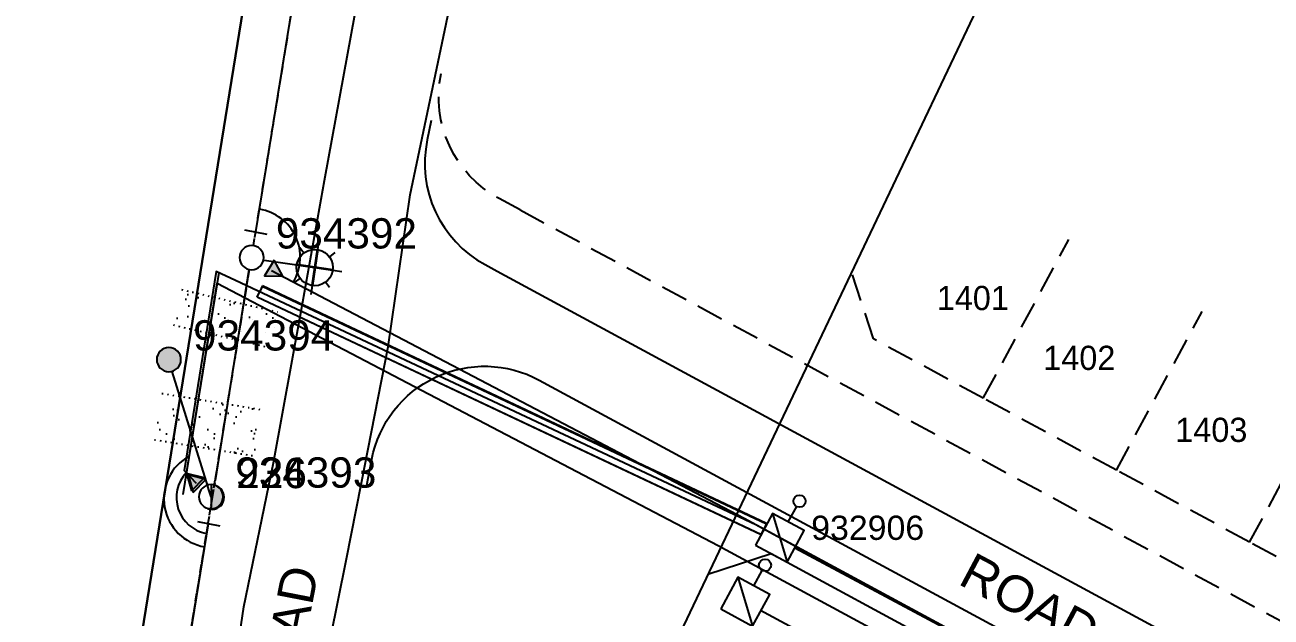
# Model space of a CAD drawing. Header units: metres. Extents: x 303507 to 304452, y 6274483 to 6275961.
# Drawn here: x 303543 to 303645.9, y 6275204.1 to 6275253 of the extents above; entities that cross this region are included whole.
import ezdxf
from ezdxf.enums import TextEntityAlignment as Align

# ---------------------------------------------------------------- set-up
doc = ezdxf.new("R2010")
doc.units = ezdxf.units.M
doc.header["$LTSCALE"] = 0.7
for name, pattern in [('Cable Exist OH', [1, 1, 0]), ('Cable Remove', [2, 0, -2]), ('DASHED', [19.05, 12.7, -6.35])]:
    doc.linetypes.add(name, pattern=pattern)
doc.layers.get('0').update_dxf_attribs({"color": 6})
for name, color, linetype in [('_User Miscellaneous10', 8, 'Continuous'), ('_User Miscellaneous11', 7, 'Continuous'), ('_User Miscellaneous7', 150, 'Continuous'), ('_User Miscellaneous8', 7, 'Continuous'), ('_User Miscellaneous9', 8, 'Continuous'), ('_User_HV_Exist', 7, 'Continuous'), ('_User_LV_Exist', 7, 'Continuous'), ('Cadastre Developer_SP_NEW', 4, 'Continuous'), ('Cadastre Land Parcels_SP_EXT', 4, 'Continuous'), ('Cadastre Roads_SP_NEW', 8, 'Continuous'), ('Duct_SP_NEW', 2, 'Continuous'), ('Equip_SP_HV_NEW', 2, 'Continuous'), ('Equip_SP_LV_NEW', 2, 'Continuous'), ('Equip_SP_SL_NEW', 70, 'Continuous'), ('Mains_HV_MOD', 3, 'Continuous'), ('Mains_HV_NEW_Hardwired', 7, 'Continuous'), ('Mains_HV_NEW_U72', 2, 'Continuous'), ('Mains_LV_NEW_Hardwired', 2, 'Continuous'), ('Mains_LV_NEW_R6', 2, 'Continuous'), ('Mains_LV_NEW_T84', 2, 'Continuous'), ('OH_Details_SP_MISC', 6, 'Continuous'), ('Services_SP_EXT', 7, 'Continuous'), ('SupportsOH_SP_TR_HV_LV_SL_EXT', 7, 'Continuous'), ('SupportsOH_SP_TR_HV_LV_SL_MOD', 3, 'Continuous'), ('SupportsOH_SP_TR_HV_LV_SL_NEW', 2, 'Continuous'), ('SupportsUG_SP_LV_SL_NEW', 2, 'Continuous'), ('Trench_SP_NEW', 2, 'Continuous')]:
    doc.layers.add(name, color=color, linetype=linetype)
doc.layers.add('_User Miscellaneous12', color=7, linetype='Continuous', lineweight=35)
doc.layers.add('_User Miscellaneous5', color=7, linetype='Continuous', lineweight=35)
doc.layers.add('Features_HIDE', color=1, linetype='Continuous', plot=False)
doc.styles.add('ARIAL', font='arial.ttf', dxfattribs={"height": 2})
doc.styles.add('ARIAL 3.0', font='arial.ttf', dxfattribs={"height": 3})
doc.styles.add('Dot', font='dotfont.shx', dxfattribs={"height": 2})
doc.styles.add('POLE_LABEL', font='arial.ttf')
doc.styles.add('SL_LABEL', font='arial.ttf')
doc.styles.get("Standard").update_dxf_attribs({"font": 'arial.ttf'})
doc.styles.add('style1', font='iso3098b.shx')
doc.linetypes.add('Cable New UG', pattern='A,8,-1,["x",style1,S=3.5,R=0,X=0.35,Y=-1],-3.5', length=12.5)
doc.linetypes.add('Cable Z', pattern='A,8,-1,["Z",Standard,S=2.5,R=0,X=0.35,Y=-1.25],-3.5', length=12.5)
doc.linetypes.add('IE Trench HV', pattern='A,8,-2,["/",style1,S=2.5,R=0,X=0.1,Y=-1],-4.5', length=14.5)

# ---------------------------------------------------------------- blocks, each defined once
blk = doc.blocks.new('POLE_EXT')
blk.add_hatch(color=256).paths.add_polyline_path([(-1, 0, 1), (1, 0, 1)])
blk.add_lwpolyline([(-1, 0, 1), (1, 0, 1)], format="xyb", close=True)
for tag, height, flags, p in [('pNumber', 2.5, 8, (-17.84, 2.07)), ('OWNED_BY', 0.2, 9, (1.35, -0.4)), ('SPECIAL_USE', 0.2, 9, (1.35, -0.8)), ('STATE', 0.2, 9, (1.35, -1)), ('PARENT', 0.2, 9, (1.35, -0.6)), ('cLV', 0.2, 9, (1.35, -1.4)), ('hDepth', 0.2, 9, (1.35, -1.6)), ('hDia', 0.2, 9, (1.35, -1.8)), ('cHV', 0.2, 9, (1.35, -2)), ('USAGE', 0.2, 9, (1.35, -1.2)), ('LBRACKET', 0.2, 9, (1.35, -2.2)), ('LExisting', 0.2, 9, (1.35, -2.4)), ('LANTNUMBER', 0.2, 9, (1.35, -2.6)), ('LOther', 0.2, 9, (1.35, -2.8)), ('LRemove', 0.2, 9, (1.35, -3)), ('cLinedev', 0.2, 9, (1.35, -3.4)), ('pExisting', 0.2, 9, (1.35, -3.8)), ('LEGEND', 0.2, 9, (1.35, -3.2)), ('LOCATION', 0.2, 9, (1.35, -3.6)), ('PFNUMBER', 0.2, 9, (1.35, -4)), ('NEWPFNUMBER', 0.2, 9, (1.35, -4.2)), ('pFooting', 0.2, 9, (1.35, -4.4)), ('pNew', 0.2, 9, (1.35, -4.6)), ('pRelocate', 0.2, 9, (1.35, -5)), ('pRemove', 0.2, 9, (1.35, -5.2)), ('pReplace', 0.2, 9, (1.35, -5.4)), ('pStay', 0.2, 9, (1.35, -5.6)), ('pType', 0.2, 9, (1.35, -5.8)), ('cspan', 0.2, 9, (1.35, -6)), ('STREETNAME', 0.2, 9, (1.35, -6.2)), ('SUBURB', 0.2, 9, (1.35, -6.4)), ('OPERATED_BY', 0.2, 9, (1.36, -7.01)), ('NOTES', 0.2, 9, (1.35, -6.6)), ('MAINTAINED_BY', 0.2, 9, (1.36, -6.81))]:
    blk.add_attdef(tag, text='', height=height, dxfattribs=dict(flags=flags)).set_placement(p, align=Align.MIDDLE_LEFT)
at = {"style": 'POLE_LABEL', "flags": 9}
for tag, p in [('STRUCTURE_PLANT_NUMBER', (1.35, 0.03)), ('STREET_CODE', (1.35, -0.2))]:
    blk.add_attdef(tag, text='', height=0.2, dxfattribs=at).set_placement(p, align=Align.MIDDLE_LEFT)
at = {"flags": 1}
blk.add_attdef('Z', (1.35, -7.33), '', height=0.2, dxfattribs=at)
at = {"layer": 'Features_HIDE', "style": 'POLE_LABEL', "flags": 8}
blk.add_attdef('ASSET_NUM', text='', height=2.5, dxfattribs=at).set_placement((2, 2), align=Align.MIDDLE_LEFT)
blk = doc.blocks.new('*U107')
at = {"layer": '_User Miscellaneous7', "lineweight": -3}
for points in [[(0, -3.03), (0, -1.58)], [(-1.49, -3.03), (1.5, -6.01)]]:
    blk.add_lwpolyline(points, dxfattribs=at)
blk.add_lwpolyline([(-1.49, -6), (1.49, -6), (1.49, -3.03), (-1.49, -3.03)], close=True, dxfattribs=at)
blk.add_circle((0, -1.08), 0.5, dxfattribs=at)
at = {"layer": '_User Miscellaneous8', "color": 2, "lineweight": -3}
blk.add_lwpolyline([(-1.49, 0), (1.49, 0), (1.49, 2.97), (-1.49, 2.97)], close=True, dxfattribs=at)
blk.add_lwpolyline([(-1.49, 2.97), (1.5, -0.01)], dxfattribs=at)
at = {"style": 'POLE_LABEL', "flags": 9}
blk.add_attdef('STRUCTURE_PLANT_NUMBER', text='', height=0.2, dxfattribs=at).set_placement((1.64, 1.73), align=Align.MIDDLE_LEFT)
for tag, flags, p in [('STREET_CODE', 9, (1.64, 1.49)), ('OWNED_BY', 9, (1.64, 1.09)), ('COLUMN_TYPE', 9, (1.64, 1.29)), ('OPERATED_BY', 9, (1.64, 0.89)), ('STATE', 9, (1.64, 0.49)), ('MAINTAINED_BY', 9, (1.64, 0.69)), ('USAGE', 9, (1.64, 0.29)), ('LEGEND', 9, (1.64, 0.09)), ('SUBURB', 9, (1.64, -0.31)), ('STREETNAME', 9, (1.64, -0.51)), ('PARENT', 9, (1.64, -0.11)), ('LOCATION', 9, (1.64, -0.71)), ('NOTES', 9, (1.64, -0.91)), ('LABEL_ALIGNMENT', 9, (1.64, -1.11)), ('Z', 1, (1.64, -1.31))]:
    blk.add_attdef(tag, text='', height=0.2, dxfattribs=dict(flags=flags)).set_placement(p, align=Align.MIDDLE_LEFT)
at = {"layer": '_User Miscellaneous5', "style": 'ARIAL', "flags": 8}
blk.add_attdef('ASSET_NUM', text='', height=2, dxfattribs=at).set_placement((2, 3.49), align=Align.MIDDLE_LEFT)
blk = doc.blocks.new('*U66')
at = {"layer": '_User Miscellaneous8', "color": 2}
blk.add_line((0, 0), (0, 1.45), dxfattribs=at)
blk.add_circle((0, 1.95), 0.5, dxfattribs=at)
for tag, p, flags in [('Z', (0, 0), 1), ('OPERATED_BY', (0, -9.61), 9)]:
    blk.add_attdef(tag, p, '', height=0.2, dxfattribs=dict(flags=flags))
at = {"style": 'SL_LABEL', "flags": 9}
blk.add_attdef('STREET_CODE', text='', height=0.2, dxfattribs=at).set_placement((0, -0.2), align=Align.MIDDLE_LEFT)
at = {"flags": 9}
for tag, p in [('CONSTRUCTED_VOLTAGE', (0, -0.4)), ('CONTROL_TYPE', (0, -0.6)), ('LANTERN_PURPOSE', (0, -0.8)), ('LANTERN_TYPE', (0, -1)), ('OPERATING_VOLTAGE', (0, -1.4)), ('ORIENTATION', (0, -1.6)), ('OWNED_BY', (0, -1.8)), ('STATE', (0, -2)), ('NO_PHASES', (0, -1.2)), ('CEXIST', (0, -2.4)), ('CNEW', (0, -2.6)), ('CNUMBER', (0, -2.8)), ('CREMOVE', (0, -3)), ('USAGE', (0, -2.2)), ('CREPLACE', (0, -3.2)), ('LKINGHEIGHT', (0, -3.4)), ('LBRACKET', (0, -3.6)), ('LBRACKETVOCAB', (0, -3.8)), ('LCATEGORY', (0, -4)), ('LCHARGE1', (0, -4.2)), ('LCHARGE1PERCENT', (0, -4.4)), ('LCHARGE2', (0, -4.6)), ('LCHARGE2PERCENT', (0, -4.8)), ('LCHARGE3', (0, -5)), ('LCHARGE3PERCENT', (0, -5.2)), ('LEXIST', (0, -5.4)), ('LLAMP', (0, -5.6)), ('LLAMPVOCAB', (0, -5.8)), ('LMAST', (0, -6)), ('LMASTVOCAB', (0, -6.2)), ('LNEW', (0, -6.4)), ('LANTNUMBER', (0, -6.6)), ('LOUTREACH', (0, -7)), ('LOUTREACHVOCAB', (0, -7.2)), ('LRATECODE', (0, -7.4)), ('LREMOVE', (0, -7.6)), ('LREPLACE', (0, -7.8)), ('LTYPE', (0, -8)), ('LTYPEVOCAB', (0, -8.2)), ('SUBURB', (0, -8.6)), ('STREETNAME', (0, -8.8)), ('LEGEND', (0, -8.4)), ('LOCATION', (0, -9)), ('NOTES', (0, -9.2)), ('MAINTAINED_BY', (0, -9.86))]:
    blk.add_attdef(tag, text='', height=0.2, dxfattribs=at).set_placement(p, align=Align.MIDDLE_LEFT)
blk = doc.blocks.new('POLE_NEW')
at = {"lineweight": -3}
blk.add_lwpolyline([(-1, 0, 1), (1, 0, 1)], format="xyb", close=True, dxfattribs=at)
for tag, height, flags, p in [('pNumber', 2.5, 8, (-17.84, 2.07)), ('OWNED_BY', 0.2, 9, (1.15, -0.4)), ('SPECIAL_USE', 0.2, 9, (1.15, -0.8)), ('STATE', 0.2, 9, (1.15, -1)), ('PARENT', 0.2, 9, (1.15, -0.6)), ('cLV', 0.2, 9, (1.15, -1.4)), ('hDepth', 0.2, 9, (1.15, -1.6)), ('hDia', 0.2, 9, (1.15, -1.8)), ('cHV', 0.2, 9, (1.15, -2)), ('USAGE', 0.2, 9, (1.15, -1.2)), ('LBRACKET', 0.2, 9, (1.15, -2.2)), ('LExisting', 0.2, 9, (1.15, -2.4)), ('LANTNUMBER', 0.2, 9, (1.15, -2.6)), ('LOther', 0.2, 9, (1.15, -2.8)), ('LRemove', 0.2, 9, (1.15, -3)), ('cLinedev', 0.2, 9, (1.15, -3.4)), ('pExisting', 0.2, 9, (1.15, -3.6)), ('pFooting', 0.2, 9, (1.15, -4.2)), ('LEGEND', 0.2, 9, (1.15, -3.2)), ('PFNUMBER', 0.2, 9, (1.15, -3.8)), ('NEWPFNUMBER', 0.2, 9, (1.15, -4)), ('pNew', 0.2, 9, (1.15, -4.4)), ('pRelocate', 0.2, 9, (1.15, -4.8)), ('pRemove', 0.2, 9, (1.15, -5)), ('pReplace', 0.2, 9, (1.15, -5.2)), ('pStay', 0.2, 9, (1.15, -5.4)), ('pType', 0.2, 9, (1.15, -5.6)), ('cspan', 0.2, 9, (1.15, -5.8)), ('SUBURB', 0.2, 9, (1.15, -6)), ('STREETNAME', 0.2, 9, (1.15, -6.2)), ('OPERATED_BY', 0.2, 9, (1.15, -6.89)), ('LOCATION', 0.2, 9, (1.15, -6.4)), ('NOTES', 0.2, 9, (1.15, -6.6)), ('MAINTAINED_BY', 0.2, 9, (1.15, -7.22))]:
    blk.add_attdef(tag, text='', height=height, dxfattribs=dict(flags=flags)).set_placement(p, align=Align.MIDDLE_LEFT)
at = {"style": 'POLE_LABEL'}
for tag, height, flags, p in [('ASSET_NUM', 2.5, 8, (2, 2)), ('STRUCTURE_PLANT_NUMBER', 0.2, 9, (1.15, 0.09)), ('STREET_CODE', 0.2, 9, (1.15, -0.2))]:
    blk.add_attdef(tag, text='', height=height, dxfattribs=dict(at, flags=flags)).set_placement(p, align=Align.MIDDLE_LEFT)
at = {"flags": 1}
blk.add_attdef('Z', (1.15, -7.59), '', height=0.2, dxfattribs=at)
blk = doc.blocks.new('POLE_REPLACE_NEW')
for tag, height, flags, p in [('ASSET_NUM', 2.5, 8, (2, 2)), ('STREET_CODE', 0.2, 9, (1.5, 0)), ('OWNED_BY', 0.2, 9, (1.5, -0.2)), ('SPECIAL_USE', 0.2, 9, (1.5, -0.6)), ('STATE', 0.2, 9, (1.5, -0.8)), ('PARENT', 0.2, 9, (1.5, -0.4)), ('USAGE', 0.2, 9, (1.5, -1)), ('cHV', 0.2, 9, (1.5, -1.8)), ('hDepth', 0.2, 9, (1.5, -1.4)), ('hDia', 0.2, 9, (1.5, -1.6)), ('LBRACKET', 0.2, 9, (1.5, -2)), ('LExisting', 0.2, 9, (1.5, -2.2)), ('LANTNUMBER', 0.2, 9, (1.5, -2.4)), ('LOther', 0.2, 9, (1.5, -2.6)), ('LRemove', 0.2, 9, (1.5, -2.8)), ('LEGEND', 0.2, 9, (1.5, -3)), ('cLinedev', 0.2, 9, (1.5, -3.2)), ('pExisting', 0.2, 9, (1.5, -3.4)), ('PFNUMBER', 0.2, 9, (1.5, -3.6)), ('NEWPFNUMBER', 0.2, 9, (1.5, -3.8)), ('pFooting', 0.2, 9, (1.5, -4)), ('pNew', 0.2, 9, (1.5, -4.2)), ('pNumber', 0.2, 9, (1.5, -4.4)), ('pRelocate', 0.2, 9, (1.5, -4.6)), ('pRemove', 0.2, 9, (1.5, -4.8)), ('pReplace', 0.2, 9, (1.5, -5)), ('pStay', 0.2, 9, (1.5, -5.2)), ('cspan', 0.2, 9, (1.5, -5.6)), ('SUBURB', 0.2, 9, (1.5, -5.8)), ('STREETNAME', 0.2, 9, (1.5, -6)), ('pType', 0.2, 9, (1.5, -5.4)), ('LOCATION', 0.2, 9, (1.5, -6.2)), ('OPERATED_BY', 0.2, 9, (1.5, -6.6)), ('Z', 0.2, 1, (1.5, -7)), ('NOTES', 0.2, 9, (1.5, -6.4)), ('MAINTAINED_BY', 0.2, 9, (1.5, -6.8))]:
    blk.add_attdef(tag, text='', height=height, dxfattribs=dict(flags=flags)).set_placement(p, align=Align.MIDDLE_LEFT)
at = {"style": 'POLE_LABEL', "flags": 9}
blk.add_attdef('STRUCTURE_PLANT_NUMBER', text='', height=0.2, dxfattribs=at).set_placement((1.5, 0.24), align=Align.MIDDLE_LEFT)
blk.add_wipeout([(0, 1), (-0.13, 0.99), (-0.25, 0.97), (-0.37, 0.93), (-0.48, 0.88), (-0.59, 0.81), (-0.68, 0.73), (-0.77, 0.64), (-0.84, 0.54), (-0.9, 0.43), (-0.95, 0.31), (-0.98, 0.19), (-1, 0.06), (-1, -0.06), (-0.98, -0.19), (-0.95, -0.31), (-0.9, -0.43), (-0.84, -0.54), (-0.77, -0.64), (-0.68, -0.73), (-0.59, -0.81), (-0.48, -0.88), (-0.37, -0.93), (-0.25, -0.97), (-0.13, -0.99), (0, -1), (0.13, -0.99), (0.25, -0.97), (0.37, -0.93), (0.48, -0.88), (0.59, -0.81), (0.68, -0.73), (0.77, -0.64), (0.84, -0.54), (0.9, -0.43), (0.95, -0.31), (0.98, -0.19), (1, -0.06), (1, 0.06), (0.98, 0.19), (0.95, 0.31), (0.9, 0.43), (0.84, 0.54), (0.77, 0.64), (0.68, 0.73), (0.59, 0.81), (0.48, 0.88), (0.37, 0.93), (0.25, 0.97), (0.13, 0.99)])
h = blk.add_hatch(color=256)
edge = h.paths.add_edge_path()
edge.add_arc((0, 0), 1, 270, 450)
edge.add_line((0, 1), (0, -1))
at = {"layer": '_User Miscellaneous12'}
h = blk.add_hatch(dxfattribs=at)
h.set_pattern_fill('ANGLE', color=5)
h.set_pattern_definition([(0, (0, 0), (0, 6.985), [5.08, -1.905]), (90, (0, 0), (-6.985, 4e-16), [5.08, -1.905])])
h.paths.add_polyline_path([(-0.77, 0.64), (-0.84, 0.54), (-0.9, 0.43), (-0.95, 0.31), (-0.98, 0.19), (-1, 0.06), (-1, -0.06), (-0.98, -0.19), (-0.95, -0.31), (-0.9, -0.43), (-0.84, -0.54), (-0.77, -0.64), (-0.68, -0.73), (-0.59, -0.81), (-0.48, -0.88), (-0.37, -0.93), (-0.25, -0.97), (-0.13, -0.99), (0, -1), (0, 1), (-0.13, 0.99), (-0.25, 0.97), (-0.37, 0.93), (-0.48, 0.88), (-0.59, 0.81), (-0.68, 0.73)])
blk.add_lwpolyline([(0, 1), (0, -1)])
at = {"lineweight": -3}
blk.add_arc((0, 0), 1, 90, 270, dxfattribs=at)
blk.add_arc((0, 0), 1, 270, 90)
at = {"flags": 9}
blk.add_attdef('cLV', text='', height=0.2, dxfattribs=at).set_placement((1.5, -1.2), align=Align.MIDDLE_LEFT)
blk = doc.blocks.new('*U181')
for p, q in [((0, 5.72), (0, 6.47)), ((-1.46, 5.68), (-1.06, 5.28)), ((1.46, 5.68), (1.06, 5.28)), ((-2.25, 4.22), (-1.5, 4.22)), ((1.5, 4.22), (2.25, 4.22)), ((-1.46, 2.76), (-1.06, 3.16)), ((1.46, 2.76), (1.06, 3.16)), ((0, 0), (0, 2.72))]:
    blk.add_line(p, q)
blk.add_circle((0, 4.22), 1.5)
at = {"layer": '_User Miscellaneous12', "flags": 128}
for points in [[(0, 5.72), (0, 2.72)], [(-1.5, 4.22), (1.5, 4.22)]]:
    blk.add_lwpolyline(points, dxfattribs=at)
for tag, p, flags in [('Z', (0, 0), 1), ('OPERATED_BY', (0, -9.61), 9)]:
    blk.add_attdef(tag, p, '', height=0.2, dxfattribs=dict(flags=flags))
at = {"style": 'SL_LABEL', "flags": 9}
blk.add_attdef('STREET_CODE', text='', height=0.2, dxfattribs=at).set_placement((0, -0.2), align=Align.MIDDLE_LEFT)
at = {"flags": 9}
for tag, p in [('CONSTRUCTED_VOLTAGE', (0, -0.4)), ('CONTROL_TYPE', (0, -0.6)), ('LANTERN_PURPOSE', (0, -0.8)), ('LANTERN_TYPE', (0, -1)), ('OPERATING_VOLTAGE', (0, -1.4)), ('ORIENTATION', (0, -1.6)), ('OWNED_BY', (0, -1.8)), ('STATE', (0, -2)), ('NO_PHASES', (0, -1.2)), ('CEXIST', (0, -2.4)), ('CNEW', (0, -2.6)), ('CNUMBER', (0, -2.8)), ('CREMOVE', (0, -3)), ('USAGE', (0, -2.2)), ('CREPLACE', (0, -3.2)), ('LKINGHEIGHT', (0, -3.4)), ('LBRACKET', (0, -3.6)), ('LBRACKETVOCAB', (0, -3.8)), ('LCATEGORY', (0, -4)), ('LCHARGE1', (0, -4.2)), ('LCHARGE1PERCENT', (0, -4.4)), ('LCHARGE2', (0, -4.6)), ('LCHARGE2PERCENT', (0, -4.8)), ('LCHARGE3', (0, -5)), ('LCHARGE3PERCENT', (0, -5.2)), ('LEXIST', (0, -5.4)), ('LLAMP', (0, -5.6)), ('LLAMPVOCAB', (0, -5.8)), ('LMAST', (0, -6)), ('LMASTVOCAB', (0, -6.2)), ('LNEW', (0, -6.4)), ('LANTNUMBER', (0, -6.6)), ('LOUTREACH', (0, -7)), ('LOUTREACHVOCAB', (0, -7.2)), ('LRATECODE', (0, -7.4)), ('LREMOVE', (0, -7.6)), ('LREPLACE', (0, -7.8)), ('LTYPE', (0, -8)), ('LTYPEVOCAB', (0, -8.2)), ('SUBURB', (0, -8.6)), ('STREETNAME', (0, -8.8)), ('LEGEND', (0, -8.4)), ('LOCATION', (0, -9)), ('NOTES', (0, -9.2)), ('MAINTAINED_BY', (0, -9.86))]:
    blk.add_attdef(tag, text='', height=0.2, dxfattribs=at).set_placement(p, align=Align.MIDDLE_LEFT)
blk = doc.blocks.new('UGOH_NEW')
blk.add_hatch(color=256).paths.add_polyline_path([(-0.75, 1.7), (0.75, 1.7), (0, 3)])
at = {"color": 1}
blk.add_lwpolyline([(-0.75, 1.7), (0.75, 1.7), (0, 3)], close=True, dxfattribs=at)
for tag, flags, p in [('CONSTRUCTED_VOLTAGE', 9, (1.5, 0)), ('OPERATING_VOLTAGE', 9, (1.5, -0.2)), ('ORIENTATION', 9, (1.5, -0.4)), ('STATE', 9, (1.5, -0.6)), ('OWNED_BY', 9, (1.5, -1)), ('USAGE', 9, (1.5, -0.8)), ('ACTUAL_STATUS', 9, (1.5, -1.6)), ('OPERATED_BY', 9, (1.5, -1.2)), ('TYPE', 1, (1.5, -2)), ('MAINTAINED_BY', 9, (1.5, -1.4)), ('NUMBER_OF_PHASES', 9, (1.5, -1.8))]:
    blk.add_attdef(tag, text='', height=0.2, dxfattribs=dict(flags=flags)).set_placement(p, align=Align.MIDDLE_LEFT)

msp = doc.modelspace()

# ---------------------------------------------------------------- hatches: boundary and pattern name
at = {"layer": '_User Miscellaneous9', "linetype": 'DASHED', "ltscale": 0.25}
h = msp.add_hatch(dxfattribs=at)
h.set_pattern_fill('AR-SAND', color=3, scale=0.05)
h.paths.add_polyline_path([(303555.92, 6275231.15), (303555.24, 6275228.23), (303563.36, 6275226.33), (303563.84, 6275229.3)])

# ---------------------------------------------------------------- linework, layer by layer
at = {"layer": '_User Miscellaneous10', "linetype": 'DASHED', "ltscale": 0.25}
for p, q in [((303622.1, 6275222.18), (303629.17, 6275235.28)), ((303613.03, 6275227.08), (303611.23, 6275232.6)), ((303633.1, 6275216.24), (303640.17, 6275229.33)), ((303622.1, 6275222.18), (303613.03, 6275227.08)), ((303644.09, 6275210.3), (303651.17, 6275223.39)), ((303633.1, 6275216.24), (303622.1, 6275222.18)), ((303644.09, 6275210.3), (303633.1, 6275216.24)), ((303655.09, 6275204.36), (303644.09, 6275210.3))]:
    msp.add_line(p, q, dxfattribs=at)
at = {"layer": '_User Miscellaneous10', "linetype": 'DASHED', "ltscale": 0.25, "flags": 128}
msp.add_lwpolyline([(303583.88, 6275237.72), (303582.13, 6275238.67, -0.332166), (303577.35, 6275248.98)], format="xyb", dxfattribs=at)
at = {"layer": '_User Miscellaneous10', "linetype": 'DASHED', "ltscale": 0.25}
msp.add_lwpolyline([(303583.88, 6275237.72), (303821.83, 6275109.15, 0.414214), (303831.99, 6275112.19), (303837.62, 6275122.6)], format="xyb", dxfattribs=at)
at = {"layer": '_User Miscellaneous11'}
for p, q in [((303562.17, 6275230.56), (303562.37, 6275231)), ((303562.58, 6275231.43), (303562.37, 6275231)), ((303603.8, 6275210.94), (303604, 6275211.37)), ((303604.2, 6275211.81), (303604, 6275211.37))]:
    msp.add_line(p, q, dxfattribs=at)
at = {"layer": '_User Miscellaneous9', "flags": 128}
for points in [[(303576.53, 6275245.1), (303576.2, 6275243.52, 0.332166), (303580.98, 6275233.21), (303581.96, 6275232.67)], [(303571.2, 6275215.02), (303571.62, 6275217.15, -0.505637), (303585.45, 6275223.68), (303679.06, 6275173.1, -0.414214), (303682.1, 6275162.94), (303671.62, 6275143.55)]]:
    msp.add_lwpolyline(points, format="xyb", dxfattribs=at)
at = {"layer": '_User Miscellaneous9', "color": 3, "linetype": 'Cable Remove', "ltscale": 0.25, "flags": 128}
for points in [[(303555.92, 6275231.15), (303563.84, 6275229.3)], [(303555.24, 6275228.23), (303563.36, 6275226.33)], [(303554.3, 6275222.58), (303562.54, 6275221.24)]]:
    msp.add_lwpolyline(points, dxfattribs=at)
at = {"layer": '_User_HV_Exist', "color": 0, "flags": 128}
for points in [[(303562.05, 6275235.91), (303571.82, 6275296.17), (303575.19, 6275316.9)], [(303545.45, 6275133.6), (303558.14, 6275211.81)]]:
    msp.add_lwpolyline(points, dxfattribs=at)
at = {"layer": '_User_LV_Exist', "linetype": 'Cable Exist OH'}
msp.add_lwpolyline([(303571.84, 6275296.15), (303561.83, 6275234.78)], dxfattribs=at)
at = {"layer": 'Cadastre Land Parcels_SP_EXT'}
for p, q in [((303563.59, 6275270.23), (303542.99, 6275143.29)), ((303563.59, 6275270.23), (303542.99, 6275143.29)), ((303542.99, 6275143.29), (303563.59, 6275270.23))]:
    msp.add_line(p, q, dxfattribs=at)
at = {"layer": 'Cadastre Roads_SP_NEW', "color": 4}
for p, q in [((303630.32, 6275272.74), (303592.21, 6275192.6)), ((303599.36, 6275207.65), (303604.6, 6275209.36)), ((303604.6, 6275209.36), (303621.53, 6275200.21))]:
    msp.add_line(p, q, dxfattribs=at)
at = {"layer": 'Cadastre Roads_SP_NEW', "linetype": 'Continuous', "ltscale": 0.35, "flags": 128}
msp.add_lwpolyline([(303581.96, 6275232.67), (303898.9, 6275061.26), (303911.49, 6275065.95)], dxfattribs=at)
at = {"layer": 'Duct_SP_NEW'}
for p, q in [((303562.15, 6275230.53), (303562.37, 6275231)), ((303562.59, 6275231.47), (303562.37, 6275231)), ((303603.78, 6275210.9), (303604, 6275211.37)), ((303604.22, 6275211.84), (303604, 6275211.37))]:
    msp.add_line(p, q, dxfattribs=at)
at = {"layer": 'Mains_HV_MOD', "color": 0, "linetype": 'Cable Remove'}
msp.add_lwpolyline([(303558.67, 6275215.11), (303561.54, 6275232.81)], dxfattribs=at)
at = {"layer": 'Mains_HV_NEW_Hardwired', "linetype": 'Continuous', "flags": 128}
for points in [[(303561.11, 6275236.09), (303562.97, 6275235.73)], [(303559.11, 6275211.62), (303557.25, 6275211.98)]]:
    msp.add_lwpolyline(points, dxfattribs=at)
at = {"layer": 'Mains_HV_NEW_Hardwired', "linetype": 'Continuous'}
msp.add_arc((303561.71, 6275233.83), 4.01, 329.0826, 80.7835, dxfattribs=at)
at = {"layer": 'Mains_HV_NEW_U72', "color": 2, "linetype": 'Cable New UG', "flags": 128}
for points in [[(303563.34, 6275232.72), (303602.37, 6275212.27), (303657.38, 6275182.55), (303678.66, 6275171.05), (303680.63, 6275164.44), (303649.39, 6275106.61), (303631.8, 6275116.19)], [(303556.32, 6275215.97), (303558.85, 6275231.68), (303600.23, 6275210.02), (303655.95, 6275179.91), (303676.14, 6275169), (303677.4, 6275164.77), (303666.44, 6275144.47), (303651.6, 6275152.49)]]:
    msp.add_lwpolyline(points, dxfattribs=at)
at = {"layer": 'Mains_LV_NEW_R6', "color": 2, "linetype": 'Cable Z', "flags": 128}
msp.add_lwpolyline([(303603.71, 6275204.68), (303629.06, 6275191), (303631.44, 6275195.41)], dxfattribs=at)
at = {"layer": 'OH_Details_SP_MISC', "color": 0, "flags": 128}
msp.add_lwpolyline([(303558.71, 6275215.38), (303561.5, 6275232.81)], dxfattribs=at)
at = {"layer": 'Trench_SP_NEW', "linetype": 'IE Trench HV', "ltscale": 0.8}
msp.add_line((303558.99, 6275232.56), (303556.02, 6275214.23), dxfattribs=at)
at = {"layer": 'Trench_SP_NEW', "linetype": 'IE Trench HV', "flags": 128}
msp.add_lwpolyline([(303606.54, 6275209.83), (303631.05, 6275196.74)], dxfattribs=at)

# ---------------------------------------------------------------- block references
at = {"layer": 'Equip_SP_HV_NEW', "rotation": 238.4796164937077}
msp.add_blockref('UGOH_NEW', (303561.72, 6275233.82), dxfattribs=at)
at = {"layer": 'Equip_SP_SL_NEW', "rotation": 261.5406281333732}
msp.add_blockref('*U181', (303562.74, 6275233.59), dxfattribs=at)
at = {"layer": 'SupportsOH_SP_TR_HV_LV_SL_EXT', "ltscale": 0.5}
msp.add_blockref('POLE_EXT', (303554.87, 6275225.37), dxfattribs=at)
at = {"layer": 'SupportsOH_SP_TR_HV_LV_SL_MOD'}
ref = msp.add_blockref('POLE_EXT', (303558.44, 6275214.01), dxfattribs=at)
ref.add_attrib('ASSET_NUM', '226', dxfattribs={"layer": 'Features_HIDE', "height": 2.5, "style": 'POLE_LABEL'}).set_placement((303560.44, 6275216.01), align=Align.MIDDLE_LEFT)
at = {"layer": 'SupportsOH_SP_TR_HV_LV_SL_NEW', "ltscale": 0.5}
ref = msp.add_blockref('POLE_NEW', (303561.7, 6275233.79), dxfattribs=at)
ref.add_attrib('ASSET_NUM', '934392', dxfattribs={"layer": 'Features_HIDE', "height": 2.5, "style": 'POLE_LABEL'}).set_placement((303563.7, 6275235.79), align=Align.MIDDLE_LEFT)
ref = msp.add_blockref('POLE_NEW', (303554.87, 6275225.37), dxfattribs=at)
ref.add_attrib('ASSET_NUM', '934394', dxfattribs={"layer": 'Features_HIDE', "height": 2.5, "style": 'POLE_LABEL'}).set_placement((303556.87, 6275227.37), align=Align.MIDDLE_LEFT)
at = {"layer": 'SupportsUG_SP_LV_SL_NEW', "ltscale": 0.5, "rotation": 331.6426605062582}
msp.add_blockref('*U66', (303606.01, 6275211.97), dxfattribs=at)
at = {"layer": 'SupportsUG_SP_LV_SL_NEW', "ltscale": 0.5}
ref = msp.add_blockref('*U107', (303604.6, 6275209.36), dxfattribs=dict(at, rotation=331.6426605062582))
ref.add_attrib('ASSET_NUM_001', '932906', (303607.9, 6275210.49), dxfattribs={"layer": '_User Miscellaneous5', "height": 2, "style": 'ARIAL'})

# ---------------------------------------------------------------- texts
at = {"layer": 'Cadastre Roads_SP_NEW', "color": 3, "style": 'ARIAL 3.0'}
for s, rotation, p in [('ROAD', 332, (303619.92, 6275206.9)), ('BOUNDARY     ROAD', 79, (303559.31, 6275167.07))]:
    msp.add_text(s, height=3, rotation=rotation, dxfattribs=at).set_placement(p)

# ---------------------------------------------------------------- next in the draw order: block references
at = {"layer": 'SupportsOH_SP_TR_HV_LV_SL_NEW', "ltscale": 0.5}
ref = msp.add_blockref('POLE_REPLACE_NEW', (303558.35, 6275214.05), dxfattribs=at)
ref.add_attrib('ASSET_NUM', '934393', dxfattribs={"layer": 'Features_HIDE', "height": 2.5}).set_placement((303560.35, 6275216.05), align=Align.MIDDLE_LEFT)

# ---------------------------------------------------------------- next in the draw order: texts
at = {"layer": 'Cadastre Developer_SP_NEW', "color": 8, "insert": (303640.93, 6275219.56), "char_height": 2, "attachment_point": 5, "style": 'Dot', "bg_fill": 3, "box_fill_scale": 1, "bg_fill_color": 256, "bg_fill_transparency": 0}
msp.add_mtext('1403', dxfattribs=at)

# ---------------------------------------------------------------- next in the draw order: hatches: boundary and pattern name
at = {"layer": '_User Miscellaneous9', "linetype": 'DASHED', "ltscale": 0.25}
h = msp.add_hatch(dxfattribs=at)
h.set_pattern_fill('AR-SAND', color=3, scale=0.05)
h.paths.add_polyline_path([(303554.3, 6275222.58), (303562.54, 6275221.24), (303561.92, 6275217.42), (303553.68, 6275218.76)])

# ---------------------------------------------------------------- next in the draw order: linework, layer by layer
at = {"layer": '_User Miscellaneous11'}
for p, q in [((303562.58, 6275231.43), (303604.2, 6275211.81)), ((303562.17, 6275230.56), (303603.8, 6275210.94))]:
    msp.add_line(p, q, dxfattribs=at)
at = {"layer": '_User Miscellaneous9', "flags": 128}
for points in [[(303556.51, 6275143.48), (303559.59, 6275156.85), (303562.24, 6275169.44), (303564.15, 6275181.52), (303566.96, 6275196.11), (303569.5, 6275208.79), (303570.77, 6275215.19), (303572.97, 6275226.42), (303574.78, 6275238.96), (303577.75, 6275253.09), (303580.46, 6275266.13), (303583.32, 6275278.77)], [(303545.53, 6275133.7), (303548.11, 6275142.61), (303550.65, 6275152.09), (303553.03, 6275162.82), (303555.6, 6275174.56), (303557.54, 6275182.91), (303559.39, 6275193.63), (303561.06, 6275204.97), (303563.51, 6275216.84), (303565.8, 6275229.36), (303567.73, 6275240.16), (303570.26, 6275253.96), (303575.22, 6275276.13)]]:
    msp.add_lwpolyline(points, dxfattribs=at)
at = {"layer": '_User Miscellaneous9', "color": 3, "linetype": 'Cable Remove', "ltscale": 0.25, "flags": 128}
msp.add_lwpolyline([(303553.68, 6275218.76), (303561.92, 6275217.42)], dxfattribs=at)
at = {"layer": '_User_LV_Exist', "linetype": 'Cable Exist OH'}
for points in [[(303561.5, 6275232.81), (303558.44, 6275214.01)], [(303558.44, 6275214.01), (303545.11, 6275131.56)]]:
    msp.add_lwpolyline(points, dxfattribs=at)
at = {"layer": 'Duct_SP_NEW'}
for p, q in [((303604.22, 6275211.84), (303562.59, 6275231.47)), ((303603.78, 6275210.9), (303562.15, 6275230.53))]:
    msp.add_line(p, q, dxfattribs=at)
at = {"layer": 'Mains_HV_NEW_Hardwired', "linetype": 'Continuous'}
msp.add_arc((303558.47, 6275213.88), 4.01, 118.7598, 260.7835, dxfattribs=at)
at = {"layer": 'Mains_LV_NEW_Hardwired', "linetype": 'Continuous'}
msp.add_arc((303558.51, 6275213.98), 3.01, 137.1437, 259.3499, dxfattribs=at)
at = {"layer": 'Mains_LV_NEW_T84', "linetype": 'Cable New UG', "flags": 128}
for points in [[(303560.37, 6275231.9), (303558.78, 6275232.65), (303556.12, 6275216.23), (303557.13, 6275215.17)], [(303628.37, 6275198.05), (303603.33, 6275211.73), (303560.37, 6275231.9)]]:
    msp.add_lwpolyline(points, dxfattribs=at)
at = {"layer": 'Services_SP_EXT'}
msp.add_line((303558.35, 6275214.05), (303555.13, 6275224.4), dxfattribs=at)

# ---------------------------------------------------------------- next in the draw order: block references
at = {"layer": 'Equip_SP_HV_NEW', "rotation": 45.84999493824088}
msp.add_blockref('UGOH_NEW', (303558.47, 6275213.89), dxfattribs=at)
at = {"layer": 'Equip_SP_LV_NEW', "rotation": 45.84999493824088}
msp.add_blockref('UGOH_NEW', (303558.62, 6275213.76), dxfattribs=at)

# ---------------------------------------------------------------- next in the draw order: texts
at = {"layer": 'Cadastre Developer_SP_NEW', "color": 8, "char_height": 2, "attachment_point": 5, "style": 'Dot', "bg_fill": 3, "box_fill_scale": 1, "bg_fill_color": 256, "bg_fill_transparency": 0}
for s, insert in [('1401', (303621.24, 6275230.44)), ('1402', (303630.03, 6275225.5))]:
    msp.add_mtext(s, dxfattribs=dict(at, insert=insert))

doc.saveas('drawing.dxf')
